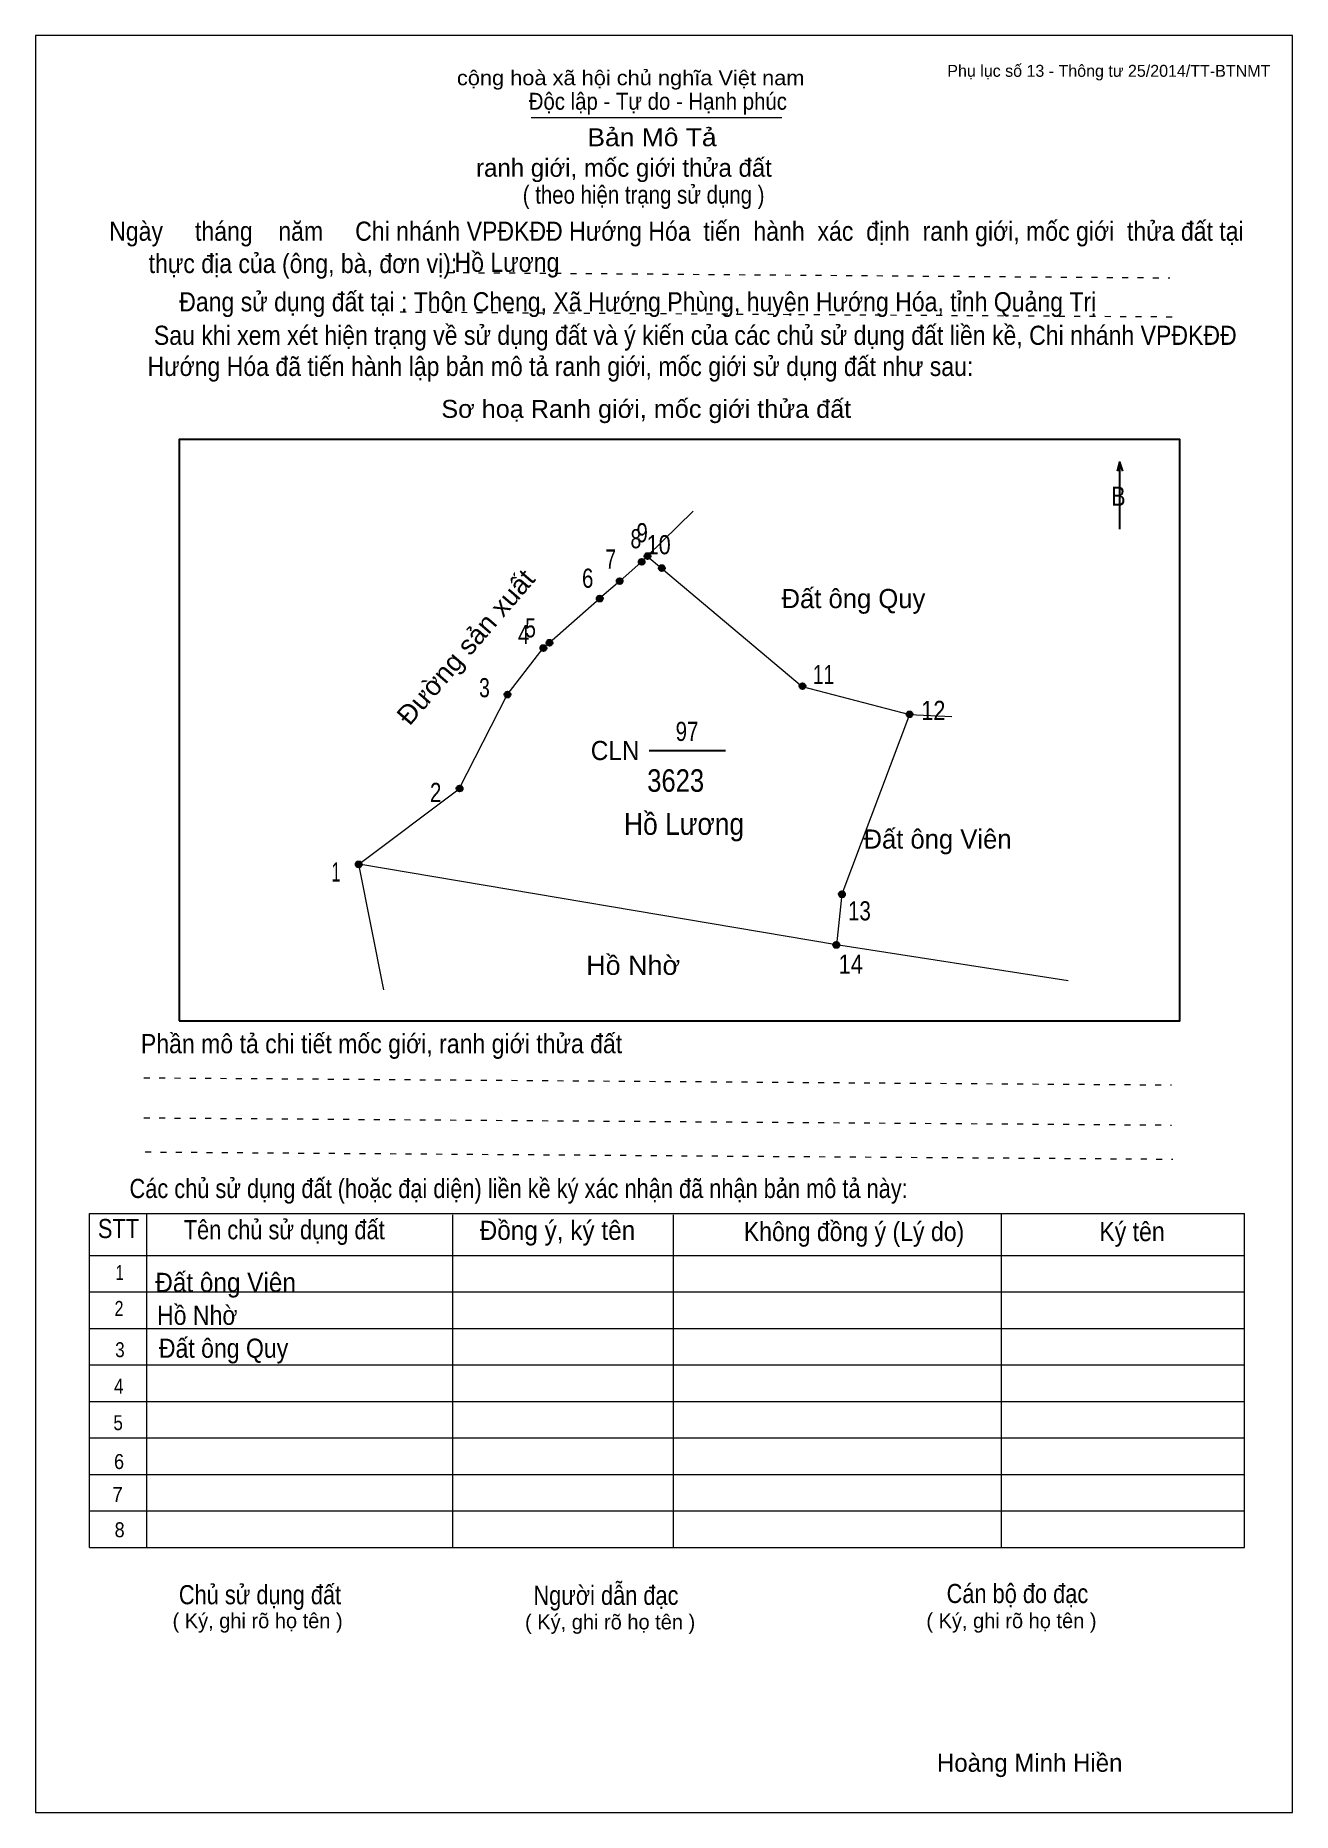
# Model space of a CAD drawing. Header units: centimetres. Extents: x 0 to 21, y 0 to 29.7.
import ezdxf
from ezdxf.enums import TextEntityAlignment as Align

# ---------------------------------------------------------------- set-up
doc = ezdxf.new("R2010")
doc.units = ezdxf.units.CM
doc.header["$LTSCALE"] = 0.13
doc.linetypes.add('DOTTED', pattern=[1.5, 0.3, -1.2])
for name, color, linetype, lineweight in [('1', 7, 'Continuous', 13), ('32', 7, 'Continuous', 25), ('33', 7, 'Continuous', 25), ('6', 7, 'Continuous', 13), ('62', 7, 'Continuous', 13)]:
    doc.layers.add(name, color=color, linetype=linetype, lineweight=lineweight)
for name, color, linetype in [('2', 7, 'Continuous'), ('34', 7, 'Continuous'), ('5', 7, 'Continuous'), ('63', 7, 'Continuous')]:
    doc.layers.add(name, color=color, linetype=linetype)

msp = doc.modelspace()

# ---------------------------------------------------------------- hatches: boundary and pattern name
at = {"layer": '32'}
for points in [[(10.1769, 20.9032, 1), (10.0769, 20.9032, 1)], [(10.2737, 21, 1), (10.1737, 21, 1)], [(10.5144, 20.7988, 1), (10.4144, 20.7988, 1)], [(9.8093, 20.5807, 1), (9.7093, 20.5807, 1)], [(9.4765, 20.2883, 1), (9.3765, 20.2883, 1)], [(8.5345, 19.462, 1), (8.4345, 19.462, 1)], [(8.637, 19.5513, 1), (8.537, 19.5513, 1)], [(7.9357, 18.6845, 1), (7.8357, 18.6845, 1)], [(12.8647, 18.8246, 1), (12.7647, 18.8246, 1)], [(14.651, 18.3545, 1), (14.551, 18.3545, 1)], [(7.1356, 17.1135, 1), (7.0356, 17.1135, 1)], [(5.449, 15.8463, 1), (5.349, 15.8463, 1)], [(13.5228, 15.3461, 1), (13.4228, 15.3461, 1)], [(13.4288, 14.5, 1), (13.3288, 14.5, 1)]]:
    msp.add_hatch(color=256, dxfattribs=at).paths.add_polyline_path(points)

# ---------------------------------------------------------------- linework, layer by layer
at = {"layer": '1'}
msp.add_lwpolyline([(21, 0), (21, 29.7), (0, 29.7), (0, 0)], close=True, dxfattribs=at)
at = {"layer": '32'}
for centre in [(10.1269, 20.9032), (10.2237, 21), (10.4644, 20.7988), (9.7593, 20.5807), (9.4265, 20.2883), (8.4845, 19.462), (8.587, 19.5513), (7.8857, 18.6845), (12.8147, 18.8246), (14.601, 18.3545), (7.0856, 17.1135), (5.399, 15.8463), (13.4728, 15.3461), (13.3788, 14.5)]:
    msp.add_circle(centre, 0.05, dxfattribs=at)
at = {"layer": '33'}
msp.add_line((10.25, 17.75), (11.53, 17.75), dxfattribs=at)
at = {"layer": '6'}
for p, q in [((10.99, 21.75), (10.22, 21)), ((8.58, 19.55), (9.42, 20.29)), ((14.6, 18.35), (15.31, 18.32)), ((13.38, 14.5), (5.4, 15.85)), ((5.82, 13.75), (5.4, 15.85)), ((17.25, 13.9), (13.38, 14.5))]:
    msp.add_line(p, q, dxfattribs=at)
for points in [[(10.22, 21), (10.12, 20.9), (9.76, 20.58), (9.42, 20.29)], [(10.22, 21), (10.46, 20.8), (12.81, 18.82), (14.6, 18.35)], [(5.4, 15.85), (7.08, 17.11), (7.88, 18.68), (8.48, 19.46), (8.58, 19.55)], [(14.6, 18.35), (13.47, 15.35), (13.38, 14.5)]]:
    msp.add_lwpolyline(points, dxfattribs=at)
at = {"layer": '62'}
for p, q in [((8.28, 28.33), (12.47, 28.33)), ((0.9, 10.01), (20.2, 10.01)), ((0.9, 4.43), (0.9, 10.01)), ((1.86, 4.43), (1.86, 10.01)), ((6.97, 4.43), (6.97, 9.99)), ((10.66, 4.43), (10.66, 9.99)), ((16.14, 4.43), (16.14, 10.01)), ((20.2, 4.43), (20.2, 10.01)), ((0.9, 9.31), (20.2, 9.31)), ((0.9, 8.7), (20.2, 8.7)), ((0.9, 8.09), (20.2, 8.09)), ((0.9, 7.48), (20.2, 7.48)), ((0.9, 6.87), (20.2, 6.87)), ((0.9, 6.26), (20.2, 6.26)), ((0.9, 5.65), (20.2, 5.65)), ((0.9, 5.04), (20.2, 5.04)), ((0.9, 4.43), (20.2, 4.43))]:
    msp.add_line(p, q, dxfattribs=at)
at = {"layer": '62', "linetype": 'DOTTED'}
for p, q in [((6.89, 25.74), (18.95, 25.65)), ((6.09, 25.08), (19.04, 25)), ((1.81, 12.28), (18.98, 12.16)), ((1.81, 11.61), (18.98, 11.49)), ((1.83, 11.04), (19, 10.92))]:
    msp.add_line(p, q, dxfattribs=at)
at = {"layer": '62', "lineweight": 25}
for p, q in [((18.11, 22.58), (18.11, 21.45)), ((18.11, 22.57), (18.07, 22.42)), ((18.11, 22.57), (18.16, 22.42))]:
    msp.add_line(p, q, dxfattribs=at)
msp.add_lwpolyline([(2.4, 13.23), (19.12, 13.23), (19.12, 22.95), (2.4, 22.95)], close=True, dxfattribs=at)

# ---------------------------------------------------------------- texts
at = {"layer": '2', "width": 0.9}
msp.add_text('Hồ Lương', height=0.3666, dxfattribs=at).set_placement((10.835, 16.34), align=Align.CENTER)
at = {"layer": '32'}
for s, width, p in [('8', 0.75, (10.03, 21.13)), ('9', 0.8, (10.135, 21.23)), ('7', 0.75, (9.61, 20.79)), ('10', 0.85, (10.41, 21.03)), ('6', 0.8, (9.225, 20.47)), ('5', 0.75, (8.27, 19.64)), ('4', 0.8, (8.155, 19.53)), ('11', 0.75, (13.165, 18.86)), ('3', 0.75, (7.5, 18.64)), ('12', 0.85, (15, 18.26)), ('2', 0.8, (6.685, 16.89)), ('1', 0.65, (5.02, 15.56)), ('13', 0.8, (13.765, 14.91)), ('14', 0.85, (13.62, 14.02))]:
    msp.add_text(s, height=0.32, dxfattribs=dict(at, width=width)).set_placement(p, align=Align.CENTER)
at = {"layer": '33', "width": 1.05}
msp.add_text('Đường sản xuất', height=0.3199, rotation=49.196, dxfattribs=at).set_placement((7.308, 19.3755), align=Align.CENTER)
at = {"layer": '33'}
for s, p in [('Đất ông Quy', (13.665, 20.13)), ('Đất ông Viên', (15.07, 16.11))]:
    msp.add_text(s, height=0.32, dxfattribs=at).set_placement(p, align=Align.CENTER)
for s, width, p in [('97', 0.8, (10.885, 17.91)), ('Hồ Nhờ', 1.05, (9.985, 14))]:
    msp.add_text(s, height=0.32, dxfattribs=dict(at, width=width)).set_placement(p, align=Align.CENTER)
at = {"layer": '33', "width": 0.95}
msp.add_text('CLN', height=0.32, dxfattribs=at).set_placement((10.09, 17.59), align=Align.RIGHT)
at = {"layer": '34'}
for s, width, p in [('Hồ Lương', 0.9, (7, 25.75)), ('Đất ông Viên', 0.95, (2, 8.7)), ('Hồ Nhờ', 0.9, (2.03, 8.15)), ('Đất ông Quy', 0.9, (2.06, 7.6))]:
    msp.add_text(s, height=0.32, dxfattribs=dict(at, width=width)).set_placement(p)
at = {"layer": '5', "width": 0.85}
msp.add_text('3623', height=0.376, dxfattribs=at).set_placement((10.695, 17.06), align=Align.CENTER)
at = {"layer": '62'}
for s, height, width, p in [('cộng hoà xã hội chủ nghĩa Việt nam', 0.2474, 1.1, (7.04, 28.87)), ('Độc lập - Tự do - Hạnh phúc', 0.2828, 0.9, (8.24, 28.46)), ('Bản Mô Tả', 0.3, 1.1, (9.22, 27.85)), ('( theo hiện trạng sử dụng )', 0.3, 0.85, (8.14, 26.89)), ('Ngày     tháng    năm     Chi nhánh VPĐKĐĐ Hướng Hóa  tiến  hành  xác  định  ranh giới, mốc giới  thửa đất tại ', 0.32, 0.9, (1.23, 26.27)), ('thực địa của (ông, bà, đơn vị): ', 0.32, 0.9, (1.89, 25.73)), ('Đang sử dụng đất tại : Thôn Cheng, Xã Hướng Phùng, huyện Hướng Hóa, tỉnh Quảng Trị', 0.32, 0.9, (2.4, 25.09)), (' Sau khi xem xét hiện trạng về sử dụng đất và ý kiến của các chủ sử dụng đất liền kề, Chi nhánh VPĐKĐĐ ', 0.32, 0.9, (1.87, 24.53)), ('Hướng Hóa đã tiến hành lập bản mô tả ranh giới, mốc giới sử dụng đất như sau:', 0.32, 0.9, (1.87, 24.01)), ('Sơ hoạ Ranh giới, mốc giới thửa đất', 0.3, 1.05, (6.78, 23.31)), ('B', 0.32, 0.85, (17.97, 21.84)), ('Phần mô tả chi tiết mốc giới, ranh giới thửa đất ', 0.32, 0.9, (1.76, 12.69)), ('Các chủ sử dụng đất (hoặc đại diện) liền kề ký xác nhận đã nhận bản mô tả này:', 0.32, 0.85, (1.57, 10.27))]:
    msp.add_text(s, height=height, dxfattribs=dict(at, width=width)).set_placement(p)
msp.add_text('ranh giới, mốc giới thửa đất', height=0.3, dxfattribs=at).set_placement((7.36, 27.34))
for s, height, width, p in [('STT', 0.32, 0.85, (1.385, 9.6)), ('Tên chủ sử dụng đất', 0.32, 0.85, (4.155, 9.58)), ('Đồng ý, ký tên', 0.32, 0.95, (8.72, 9.57)), ('Không đồng ý (Lý do)', 0.32, 0.9, (13.675, 9.55)), ('Ký tên', 0.32, 0.9, (18.32, 9.55)), ('1', 0.25, 0.7, (1.405, 8.9)), ('2', 0.25, 0.8, (1.395, 8.3)), ('3', 0.25, 0.85, (1.41, 7.61)), ('4', 0.25, 0.85, (1.39, 7)), ('5', 0.25, 0.85, (1.38, 6.39)), ('6', 0.25, 0.9, (1.395, 5.74)), ('7', 0.25, 0.95, (1.37, 5.19)), ('8', 0.25, 0.9, (1.405, 4.6)), ('Người dẫn đạc', 0.32, 0.85, (9.53, 3.47)), ('Chủ sử dụng đất', 0.32, 0.85, (3.75, 3.48)), ('Cán bộ đo đạc', 0.32, 0.85, (16.405, 3.5))]:
    msp.add_text(s, height=height, dxfattribs=dict(at, width=width)).set_placement(p, align=Align.CENTER)
for p in [(3.71, 3.08), (9.6, 3.06), (16.305, 3.08)]:
    msp.add_text('( Ký, ghi rõ họ tên )', height=0.25, dxfattribs=at).set_placement(p, align=Align.CENTER)
at = {"layer": '63'}
msp.add_text('Phụ lục số 13 - Thông tư 25/2014/TT-BTNMT', height=0.2, dxfattribs=at).set_placement((20.63, 29.01), align=Align.RIGHT)
msp.add_text('Hoàng Minh Hiền', height=0.3, dxfattribs=at).set_placement((16.61, 0.68), align=Align.CENTER)

doc.saveas('drawing.dxf')
